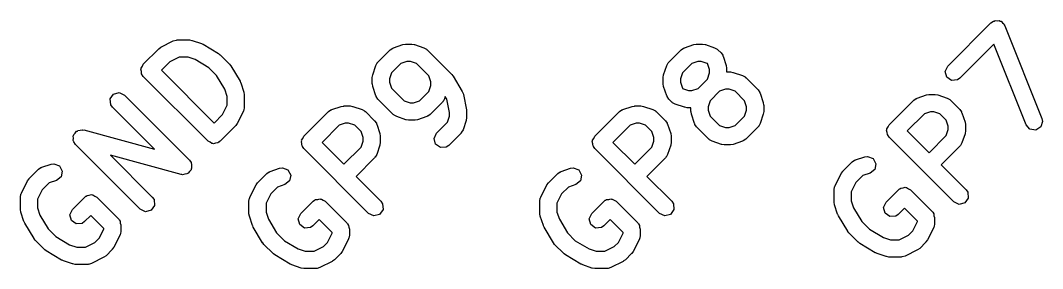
# Model space of a CAD drawing. Extents: x 1.56 to 6.71, y -4.88 to -0.81.
# Drawn here: x 3.7765 to 4.1279, y -2.4518 to -2.3667 of the extents above; entities that cross this region are included whole.
import ezdxf

# ---------------------------------------------------------------- set-up
doc = ezdxf.new("R2010")
doc.units = 0
doc.header["$MEASUREMENT"] = 0
doc.layers.add('BLACK', color=7, linetype='CONTINUOUS')

msp = doc.modelspace()

# ---------------------------------------------------------------- linework, layer by layer
at = {"layer": 'BLACK', "linetype": 'CONTINUOUS'}
for p, q in [((4.09528, -2.38236), (4.11013, -2.36751)), ((4.11013, -2.36751), (4.11097, -2.36692)), ((4.11097, -2.36692), (4.11131, -2.36689)), ((4.11131, -2.36689), (4.11161, -2.36671)), ((4.11161, -2.36671), (4.11229, -2.3668)), ((4.11229, -2.3668), (4.11298, -2.36674)), ((4.11298, -2.36674), (4.11326, -2.36694)), ((4.11326, -2.36694), (4.11361, -2.36699)), ((4.11361, -2.36699), (4.11407, -2.36751)), ((4.11407, -2.36751), (4.11463, -2.3679)), ((4.11463, -2.3679), (4.11472, -2.36824)), ((4.11472, -2.36824), (4.11496, -2.3685)), ((4.11496, -2.3685), (4.12768, -2.40032)), ((3.82481, -2.37584), (3.82905, -2.37372)), ((3.82905, -2.37372), (3.83003, -2.37342)), ((3.83003, -2.37342), (3.83021, -2.37346)), ((3.83021, -2.37346), (3.83037, -2.3734)), ((3.83037, -2.3734), (3.83461, -2.3734)), ((3.83461, -2.3734), (3.83548, -2.37356)), ((3.83548, -2.37356), (3.83555, -2.37356)), ((3.83555, -2.37356), (3.83873, -2.37462)), ((3.83873, -2.37462), (3.83918, -2.37486)), ((3.83918, -2.37486), (3.83931, -2.37488)), ((3.83931, -2.37488), (3.84462, -2.37807)), ((3.9048, -2.37604), (3.90798, -2.37497)), ((3.90798, -2.37497), (3.90885, -2.37485)), ((3.90885, -2.37485), (3.90891, -2.37482)), ((3.90891, -2.37482), (3.91103, -2.37482)), ((3.91103, -2.37482), (3.9119, -2.37498)), ((3.9119, -2.37498), (3.91197, -2.37497)), ((3.91197, -2.37497), (3.91515, -2.37604)), ((4.0048, -2.37604), (4.00798, -2.37497)), ((4.00798, -2.37497), (4.00885, -2.37485)), ((4.00885, -2.37485), (4.00891, -2.37482)), ((4.00891, -2.37482), (4.01103, -2.37482)), ((4.01103, -2.37482), (4.0119, -2.37498)), ((4.0119, -2.37498), (4.01197, -2.37497)), ((4.01197, -2.37497), (4.01515, -2.37604)), ((4.11114, -2.37485), (4.09946, -2.38653)), ((4.1222, -2.40251), (4.11114, -2.37485)), ((3.81874, -2.38169), (3.82404, -2.37639)), ((3.82404, -2.37639), (3.82476, -2.37588)), ((3.82476, -2.37588), (3.82481, -2.37584)), ((3.84462, -2.37807), (3.84506, -2.37845)), ((3.84506, -2.37845), (3.84519, -2.37851)), ((3.84519, -2.37851), (3.84837, -2.38169)), ((3.8994, -2.38099), (3.90364, -2.37675)), ((3.90364, -2.37675), (3.90448, -2.37616)), ((3.90448, -2.37616), (3.90466, -2.37615)), ((3.90466, -2.37615), (3.9048, -2.37604)), ((3.91515, -2.37604), (3.91605, -2.37652)), ((3.91605, -2.37652), (3.91614, -2.37667)), ((3.91614, -2.37667), (3.9163, -2.37675)), ((3.9163, -2.37675), (3.92479, -2.38523)), ((3.9994, -2.38099), (4.00364, -2.37675)), ((4.00364, -2.37675), (4.00448, -2.37616)), ((4.00448, -2.37616), (4.00466, -2.37615)), ((4.00466, -2.37615), (4.0048, -2.37604)), ((4.01515, -2.37604), (4.01605, -2.37652)), ((4.01605, -2.37652), (4.01614, -2.37667)), ((4.01614, -2.37667), (4.0163, -2.37675)), ((4.0163, -2.37675), (4.01736, -2.37781)), ((4.01736, -2.37781), (4.01795, -2.37865)), ((4.01795, -2.37865), (4.01797, -2.37883)), ((4.01797, -2.37883), (4.01808, -2.37896)), ((3.81842, -2.38239), (3.81874, -2.38169)), ((3.82788, -2.3809), (3.825, -2.38378)), ((3.83107, -2.37931), (3.82788, -2.3809)), ((3.83413, -2.37931), (3.83107, -2.37931)), ((3.83655, -2.38012), (3.83413, -2.37931)), ((3.84127, -2.38294), (3.83655, -2.38012)), ((3.84837, -2.38169), (3.84871, -2.38217)), ((3.84871, -2.38217), (3.84881, -2.38226)), ((3.84881, -2.38226), (3.85199, -2.38756)), ((3.89763, -2.38533), (3.89869, -2.38214)), ((3.89869, -2.38214), (3.89918, -2.38124)), ((3.89918, -2.38124), (3.89933, -2.38115)), ((3.89933, -2.38115), (3.8994, -2.38099)), ((3.90733, -2.38142), (3.90407, -2.38467)), ((3.90939, -2.38073), (3.90733, -2.38142)), ((3.91055, -2.38073), (3.90939, -2.38073)), ((3.91262, -2.38142), (3.91055, -2.38073)), ((3.91694, -2.38573), (3.91262, -2.38142)), ((3.99763, -2.38533), (3.99869, -2.38214)), ((3.99869, -2.38214), (3.99918, -2.38124)), ((3.99918, -2.38124), (3.99933, -2.38115)), ((3.99933, -2.38115), (3.9994, -2.38099)), ((4.00733, -2.38142), (4.00407, -2.38467)), ((4.00939, -2.38073), (4.00733, -2.38142)), ((4.01055, -2.38073), (4.00939, -2.38073)), ((4.01262, -2.38142), (4.01055, -2.38073)), ((4.0127, -2.38149), (4.01262, -2.38142)), ((4.01338, -2.38356), (4.0127, -2.38149)), ((4.01808, -2.37896), (4.01914, -2.38214)), ((4.01914, -2.38214), (4.01927, -2.38302)), ((3.81789, -2.38352), (3.818, -2.38328)), ((3.81808, -2.38426), (3.81789, -2.38352)), ((3.81798, -2.38302), (3.81842, -2.38239)), ((3.818, -2.38328), (3.81798, -2.38302)), ((3.81815, -2.38503), (3.81808, -2.38426)), ((3.81837, -2.38535), (3.81815, -2.38503)), ((3.81841, -2.38547), (3.81837, -2.38535)), ((3.81852, -2.38555), (3.81841, -2.38547)), ((3.81874, -2.38587), (3.81852, -2.38555)), ((3.84101, -2.40814), (3.81874, -2.38587)), ((3.825, -2.38378), (3.8431, -2.40188)), ((3.84393, -2.38561), (3.84127, -2.38294)), ((3.84676, -2.39032), (3.84393, -2.38561)), ((3.89748, -2.38626), (3.89763, -2.38539)), ((3.89763, -2.38539), (3.89763, -2.38533)), ((3.90407, -2.38467), (3.90338, -2.38674)), ((3.91763, -2.3878), (3.91694, -2.38573)), ((3.92479, -2.38523), (3.92513, -2.38572)), ((3.92513, -2.38572), (3.92523, -2.3858)), ((3.92523, -2.3858), (3.92841, -2.3911)), ((3.99748, -2.38626), (3.99763, -2.38539)), ((3.99763, -2.38539), (3.99763, -2.38533)), ((4.00407, -2.38467), (4.00338, -2.38674)), ((4.0127, -2.38679), (4.01338, -2.38472)), ((4.01338, -2.38472), (4.01338, -2.38356)), ((4.01927, -2.38302), (4.01929, -2.38308)), ((4.01929, -2.38308), (4.01929, -2.38437)), ((4.01929, -2.38437), (4.02058, -2.38437)), ((4.02058, -2.38437), (4.02145, -2.38452)), ((4.02145, -2.38452), (4.02151, -2.38452)), ((4.02151, -2.38452), (4.02469, -2.38558)), ((4.02469, -2.38558), (4.0256, -2.38607)), ((4.09443, -2.38419), (4.09528, -2.38236)), ((4.09495, -2.38614), (4.09443, -2.38419)), ((3.85199, -2.38756), (3.85218, -2.38804)), ((3.85218, -2.38804), (3.85226, -2.38815)), ((3.85226, -2.38815), (3.85332, -2.39133)), ((3.89748, -2.38838), (3.89748, -2.38626)), ((3.8975, -2.38844), (3.89748, -2.38838)), ((3.89763, -2.38932), (3.8975, -2.38844)), ((3.89869, -2.3925), (3.89763, -2.38932)), ((3.90338, -2.38674), (3.90338, -2.3879)), ((3.90338, -2.3879), (3.90407, -2.38997)), ((3.91694, -2.39103), (3.91763, -2.38896)), ((3.91763, -2.38896), (3.91763, -2.3878)), ((3.99748, -2.38838), (3.99748, -2.38626)), ((3.9975, -2.38844), (3.99748, -2.38838)), ((3.99763, -2.38932), (3.9975, -2.38844)), ((3.99869, -2.3925), (3.99763, -2.38932)), ((4.00338, -2.38674), (4.00338, -2.3879)), ((4.00338, -2.3879), (4.00407, -2.38997)), ((4.00944, -2.39004), (4.0127, -2.38679)), ((4.0256, -2.38607), (4.02569, -2.38622)), ((4.02569, -2.38622), (4.02585, -2.38629)), ((4.02585, -2.38629), (4.03009, -2.39054)), ((4.0966, -2.3873), (4.09495, -2.38614)), ((4.09862, -2.38712), (4.0966, -2.3873)), ((4.09946, -2.38653), (4.09862, -2.38712)), ((3.80737, -2.39362), (3.80853, -2.39197)), ((3.80853, -2.39197), (3.81048, -2.39144)), ((3.81048, -2.39144), (3.81231, -2.3923)), ((3.81231, -2.3923), (3.83458, -2.41457)), ((3.84757, -2.39274), (3.84676, -2.39032)), ((3.84757, -2.39581), (3.84757, -2.39274)), ((3.85332, -2.39133), (3.85345, -2.3922)), ((3.85345, -2.3922), (3.85347, -2.39226)), ((3.85347, -2.39226), (3.85347, -2.39651)), ((3.8988, -2.39263), (3.89869, -2.3925)), ((3.89881, -2.39281), (3.8988, -2.39263)), ((3.8994, -2.39365), (3.89881, -2.39281)), ((3.90407, -2.38997), (3.90839, -2.39428)), ((3.91368, -2.39428), (3.91694, -2.39103)), ((3.92256, -2.39283), (3.92232, -2.39356)), ((3.92309, -2.3937), (3.92256, -2.39283)), ((3.92841, -2.3911), (3.92877, -2.39203)), ((3.92877, -2.39203), (3.92878, -2.39204)), ((3.92878, -2.39204), (3.92984, -2.39735)), ((3.9988, -2.39263), (3.99869, -2.3925)), ((3.99881, -2.39281), (3.9988, -2.39263)), ((3.9994, -2.39365), (3.99881, -2.39281)), ((4.00407, -2.38997), (4.00414, -2.39004)), ((4.00414, -2.39004), (4.00621, -2.39073)), ((4.00621, -2.39073), (4.00737, -2.39073)), ((4.00737, -2.39073), (4.00944, -2.39004)), ((4.01687, -2.39096), (4.01361, -2.39422)), ((4.01894, -2.39027), (4.01687, -2.39096)), ((4.0201, -2.39027), (4.01894, -2.39027)), ((4.02217, -2.39096), (4.0201, -2.39027)), ((4.02542, -2.39422), (4.02217, -2.39096)), ((4.03009, -2.39054), (4.03068, -2.39138)), ((4.03068, -2.39138), (4.03069, -2.39155)), ((4.03069, -2.39155), (4.0308, -2.39169)), ((4.0308, -2.39169), (4.03186, -2.39487)), ((4.08477, -2.39331), (4.08795, -2.39225)), ((4.08795, -2.39225), (4.08882, -2.39212)), ((4.08882, -2.39212), (4.08888, -2.3921)), ((4.08888, -2.3921), (4.091, -2.3921)), ((4.091, -2.3921), (4.09187, -2.39225)), ((4.09187, -2.39225), (4.09194, -2.39225)), ((4.09194, -2.39225), (4.09512, -2.39331)), ((3.80755, -2.39563), (3.80737, -2.39362)), ((3.80813, -2.39647), (3.80755, -2.39563)), ((3.84597, -2.399), (3.84757, -2.39581)), ((3.88359, -2.39725), (3.88677, -2.39619)), ((3.88677, -2.39619), (3.88764, -2.39606)), ((3.88764, -2.39606), (3.8877, -2.39603)), ((3.8877, -2.39603), (3.88982, -2.39603)), ((3.88982, -2.39603), (3.89069, -2.39619)), ((3.89069, -2.39619), (3.89076, -2.39619)), ((3.89076, -2.39619), (3.89394, -2.39725)), ((3.9047, -2.39895), (3.8994, -2.39365)), ((3.90839, -2.39428), (3.91045, -2.39497)), ((3.91045, -2.39497), (3.91162, -2.39497)), ((3.91162, -2.39497), (3.91368, -2.39428)), ((3.92161, -2.39471), (3.91736, -2.39895)), ((3.92168, -2.39455), (3.92161, -2.39471)), ((3.92183, -2.39446), (3.92168, -2.39455)), ((3.92232, -2.39356), (3.92183, -2.39446)), ((3.92399, -2.39822), (3.92309, -2.3937)), ((3.98359, -2.39725), (3.98677, -2.39619)), ((3.98677, -2.39619), (3.98764, -2.39606)), ((3.98764, -2.39606), (3.9877, -2.39603)), ((3.9877, -2.39603), (3.98982, -2.39603)), ((3.98982, -2.39603), (3.99069, -2.39619)), ((3.99069, -2.39619), (3.99076, -2.39619)), ((3.99076, -2.39619), (3.99394, -2.39725)), ((4.00046, -2.39471), (3.9994, -2.39365)), ((4.00062, -2.39479), (4.00046, -2.39471)), ((4.00071, -2.39494), (4.00062, -2.39479)), ((4.00162, -2.39542), (4.00071, -2.39494)), ((4.0048, -2.39649), (4.00162, -2.39542)), ((4.01361, -2.39422), (4.01293, -2.39628)), ((4.01293, -2.39628), (4.01293, -2.39745)), ((4.02611, -2.39628), (4.02542, -2.39422)), ((4.02611, -2.39745), (4.02611, -2.39628)), ((4.03186, -2.39487), (4.03199, -2.39574)), ((4.03199, -2.39574), (4.03202, -2.39581)), ((4.03202, -2.39581), (4.03202, -2.39793)), ((4.07513, -2.40251), (4.08361, -2.39402)), ((4.08361, -2.39402), (4.08445, -2.39343)), ((4.08445, -2.39343), (4.08463, -2.39342)), ((4.08463, -2.39342), (4.08477, -2.39331)), ((4.09512, -2.39331), (4.09602, -2.3938)), ((4.09602, -2.3938), (4.09611, -2.39395)), ((4.09611, -2.39395), (4.09627, -2.39402)), ((4.09627, -2.39402), (4.09946, -2.3972)), ((3.82254, -2.41088), (3.80813, -2.39647)), ((3.8431, -2.40188), (3.84597, -2.399)), ((3.85316, -2.39783), (3.85104, -2.40207)), ((3.85318, -2.39765), (3.85316, -2.39783)), ((3.8533, -2.39752), (3.85318, -2.39765)), ((3.85347, -2.39651), (3.8533, -2.39752)), ((3.87395, -2.40644), (3.88243, -2.39796)), ((3.88243, -2.39796), (3.88327, -2.39737)), ((3.88327, -2.39737), (3.88345, -2.39736)), ((3.88345, -2.39736), (3.88359, -2.39725)), ((3.89394, -2.39725), (3.89484, -2.39773)), ((3.89484, -2.39773), (3.89493, -2.39788)), ((3.89493, -2.39788), (3.89509, -2.39796)), ((3.89509, -2.39796), (3.89827, -2.40114)), ((3.90486, -2.39903), (3.9047, -2.39895)), ((3.90496, -2.39918), (3.90486, -2.39903)), ((3.90586, -2.39967), (3.90496, -2.39918)), ((3.90904, -2.40073), (3.90586, -2.39967)), ((3.91621, -2.39967), (3.91303, -2.40073)), ((3.91635, -2.39956), (3.91621, -2.39967)), ((3.91652, -2.39954), (3.91635, -2.39956)), ((3.91736, -2.39895), (3.91652, -2.39954)), ((3.9233, -2.40163), (3.92399, -2.39957)), ((3.92399, -2.39957), (3.92399, -2.39822)), ((3.92984, -2.39735), (3.92985, -2.3978)), ((3.92985, -2.3978), (3.92989, -2.39793)), ((3.92989, -2.39793), (3.92989, -2.40005)), ((3.97395, -2.40644), (3.98243, -2.39796)), ((3.98243, -2.39796), (3.98327, -2.39737)), ((3.98327, -2.39737), (3.98345, -2.39736)), ((3.98345, -2.39736), (3.98359, -2.39725)), ((3.99394, -2.39725), (3.99484, -2.39773)), ((3.99484, -2.39773), (3.99493, -2.39788)), ((3.99493, -2.39788), (3.99509, -2.39796)), ((3.99509, -2.39796), (3.99827, -2.40114)), ((4.00486, -2.39648), (4.0048, -2.39649)), ((4.00573, -2.39664), (4.00486, -2.39648)), ((4.00702, -2.39664), (4.00573, -2.39664)), ((4.00702, -2.39793), (4.00702, -2.39664)), ((4.00704, -2.39799), (4.00702, -2.39793)), ((4.00717, -2.39886), (4.00704, -2.39799)), ((4.00823, -2.40204), (4.00717, -2.39886)), ((4.01293, -2.39745), (4.01361, -2.39951)), ((4.01361, -2.39951), (4.01687, -2.40277)), ((4.02217, -2.40277), (4.02542, -2.39951)), ((4.02542, -2.39951), (4.02611, -2.39745)), ((4.03186, -2.39886), (4.0308, -2.40204)), ((4.03202, -2.39793), (4.03186, -2.3988)), ((4.03186, -2.3988), (4.03186, -2.39886)), ((4.0873, -2.39869), (4.08139, -2.40459)), ((4.08936, -2.398), (4.0873, -2.39869)), ((4.09053, -2.398), (4.08936, -2.398)), ((4.09259, -2.39869), (4.09053, -2.398)), ((4.09479, -2.40089), (4.09259, -2.39869)), ((4.09946, -2.3972), (4.10004, -2.39804)), ((4.10004, -2.39804), (4.10006, -2.39822)), ((4.10006, -2.39822), (4.10017, -2.39836)), ((4.10017, -2.39836), (4.10123, -2.40154)), ((3.85049, -2.40284), (3.84519, -2.40814)), ((3.85052, -2.40278), (3.85049, -2.40284)), ((3.85104, -2.40207), (3.85052, -2.40278)), ((3.88612, -2.40263), (3.88021, -2.40853)), ((3.88818, -2.40194), (3.88612, -2.40263)), ((3.88934, -2.40194), (3.88818, -2.40194)), ((3.89141, -2.40263), (3.88934, -2.40194)), ((3.89361, -2.40482), (3.89141, -2.40263)), ((3.89827, -2.40114), (3.89886, -2.40198)), ((3.89886, -2.40198), (3.89888, -2.40216)), ((3.89888, -2.40216), (3.89899, -2.4023)), ((3.89899, -2.4023), (3.90005, -2.40548)), ((3.9091, -2.40073), (3.90904, -2.40073)), ((3.90997, -2.40088), (3.9091, -2.40073)), ((3.91209, -2.40088), (3.90997, -2.40088)), ((3.91215, -2.40086), (3.91209, -2.40088)), ((3.91303, -2.40073), (3.91215, -2.40086)), ((3.91955, -2.40538), (3.9233, -2.40163)), ((3.92974, -2.40098), (3.92868, -2.40416)), ((3.92989, -2.40005), (3.92974, -2.40092)), ((3.92974, -2.40092), (3.92974, -2.40098)), ((3.98612, -2.40263), (3.98021, -2.40853)), ((3.98818, -2.40194), (3.98612, -2.40263)), ((3.98934, -2.40194), (3.98818, -2.40194)), ((3.99141, -2.40263), (3.98934, -2.40194)), ((3.99361, -2.40482), (3.99141, -2.40263)), ((3.99827, -2.40114), (3.99886, -2.40198)), ((3.99886, -2.40198), (3.99888, -2.40216)), ((3.99888, -2.40216), (3.99899, -2.4023)), ((3.99899, -2.4023), (4.00005, -2.40548)), ((4.00834, -2.40218), (4.00823, -2.40204)), ((4.00836, -2.40236), (4.00834, -2.40218)), ((4.00895, -2.4032), (4.00836, -2.40236)), ((4.01319, -2.40744), (4.00895, -2.4032)), ((4.01687, -2.40277), (4.01894, -2.40346)), ((4.0201, -2.40346), (4.02217, -2.40277)), ((4.03009, -2.4032), (4.02585, -2.40744)), ((4.03016, -2.40304), (4.03009, -2.4032)), ((4.03032, -2.40294), (4.03016, -2.40304)), ((4.0308, -2.40204), (4.03032, -2.40294)), ((4.07437, -2.40383), (4.07481, -2.4032)), ((4.07481, -2.4032), (4.07513, -2.40251)), ((4.09548, -2.40295), (4.09479, -2.40089)), ((4.09548, -2.40412), (4.09548, -2.40295)), ((4.10123, -2.40154), (4.10136, -2.40241)), ((4.10136, -2.40241), (4.10138, -2.40247)), ((4.10138, -2.40247), (4.10138, -2.40459)), ((4.12355, -2.40402), (4.1222, -2.40251)), ((4.12726, -2.40324), (4.12555, -2.4043)), ((4.12789, -2.40132), (4.12726, -2.40324)), ((4.12768, -2.40032), (4.12789, -2.40132)), ((3.79464, -2.40635), (3.7948, -2.40612)), ((3.79471, -2.40711), (3.79464, -2.40635)), ((3.7948, -2.40612), (3.79482, -2.40585)), ((3.79482, -2.40585), (3.79537, -2.40532)), ((3.79537, -2.40532), (3.7958, -2.40469)), ((3.7958, -2.40469), (3.79607, -2.40462)), ((3.79607, -2.40462), (3.79626, -2.40443)), ((3.79626, -2.40443), (3.79702, -2.40437)), ((3.79702, -2.40437), (3.79775, -2.40417)), ((3.79775, -2.40417), (3.798, -2.40429)), ((3.798, -2.40429), (3.79827, -2.40426)), ((3.79827, -2.40426), (3.82254, -2.41088)), ((3.87362, -2.40714), (3.87395, -2.40644)), ((3.89429, -2.40689), (3.89361, -2.40482)), ((3.89429, -2.40805), (3.89429, -2.40689)), ((3.90005, -2.40548), (3.90018, -2.40635)), ((3.90018, -2.40635), (3.9002, -2.40641)), ((3.9002, -2.40641), (3.9002, -2.40853)), ((3.9187, -2.40721), (3.91955, -2.40538)), ((3.92797, -2.40532), (3.92373, -2.40956)), ((3.92804, -2.40516), (3.92797, -2.40532)), ((3.92819, -2.40506), (3.92804, -2.40516)), ((3.92868, -2.40416), (3.92819, -2.40506)), ((3.97362, -2.40714), (3.97395, -2.40644)), ((3.99429, -2.40689), (3.99361, -2.40482)), ((3.99429, -2.40805), (3.99429, -2.40689)), ((4.00005, -2.40548), (4.00018, -2.40635)), ((4.00018, -2.40635), (4.0002, -2.40641)), ((4.0002, -2.40641), (4.0002, -2.40853)), ((4.01894, -2.40346), (4.0201, -2.40346)), ((4.07428, -2.40434), (4.07439, -2.4041)), ((4.07447, -2.40508), (4.07428, -2.40434)), ((4.07439, -2.4041), (4.07437, -2.40383)), ((4.07454, -2.40584), (4.07447, -2.40508)), ((4.07476, -2.40616), (4.07454, -2.40584)), ((4.0748, -2.40629), (4.07476, -2.40616)), ((4.07491, -2.40636), (4.0748, -2.40629)), ((4.07513, -2.40668), (4.07491, -2.40636)), ((4.0974, -2.42895), (4.07513, -2.40668)), ((4.08139, -2.40459), (4.08888, -2.41208)), ((4.08888, -2.41208), (4.09479, -2.40618)), ((4.09479, -2.40618), (4.09548, -2.40412)), ((4.10123, -2.40553), (4.10017, -2.40871)), ((4.10138, -2.40459), (4.10123, -2.40546)), ((4.10123, -2.40546), (4.10123, -2.40553)), ((4.12555, -2.4043), (4.12355, -2.40402)), ((3.79464, -2.40786), (3.79471, -2.40711)), ((3.7948, -2.40809), (3.79464, -2.40786)), ((3.79482, -2.40836), (3.7948, -2.40809)), ((3.79541, -2.4092), (3.79482, -2.40836)), ((3.81768, -2.43147), (3.79541, -2.4092)), ((3.84171, -2.40846), (3.84101, -2.40814)), ((3.84233, -2.4089), (3.84171, -2.40846)), ((3.8426, -2.40888), (3.84233, -2.4089)), ((3.84284, -2.40899), (3.8426, -2.40888)), ((3.84358, -2.40879), (3.84284, -2.40899)), ((3.84435, -2.40873), (3.84358, -2.40879)), ((3.84467, -2.4085), (3.84435, -2.40873)), ((3.84479, -2.40847), (3.84467, -2.4085)), ((3.84487, -2.40836), (3.84479, -2.40847)), ((3.84519, -2.40814), (3.84487, -2.40836)), ((3.87309, -2.40827), (3.87321, -2.40803)), ((3.87329, -2.40902), (3.87309, -2.40827)), ((3.87318, -2.40777), (3.87362, -2.40714)), ((3.87321, -2.40803), (3.87318, -2.40777)), ((3.87336, -2.40978), (3.87329, -2.40902)), ((3.87358, -2.4101), (3.87336, -2.40978)), ((3.87362, -2.41023), (3.87358, -2.4101)), ((3.87373, -2.4103), (3.87362, -2.41023)), ((3.87395, -2.41062), (3.87373, -2.4103)), ((3.88021, -2.40853), (3.8877, -2.41602)), ((3.8877, -2.41602), (3.89361, -2.41012)), ((3.89361, -2.41012), (3.89429, -2.40805)), ((3.90005, -2.40947), (3.89899, -2.41265)), ((3.9002, -2.40853), (3.90005, -2.4094)), ((3.90005, -2.4094), (3.90005, -2.40947)), ((3.91922, -2.40916), (3.9187, -2.40721)), ((3.92087, -2.41032), (3.91922, -2.40916)), ((3.92289, -2.41015), (3.92087, -2.41032)), ((3.92373, -2.40956), (3.92289, -2.41015)), ((3.97309, -2.40827), (3.97321, -2.40803)), ((3.97329, -2.40902), (3.97309, -2.40827)), ((3.97318, -2.40777), (3.97362, -2.40714)), ((3.97321, -2.40803), (3.97318, -2.40777)), ((3.97336, -2.40978), (3.97329, -2.40902)), ((3.97358, -2.4101), (3.97336, -2.40978)), ((3.97362, -2.41023), (3.97358, -2.4101)), ((3.97373, -2.4103), (3.97362, -2.41023)), ((3.97395, -2.41062), (3.97373, -2.4103)), ((3.98021, -2.40853), (3.9877, -2.41602)), ((3.9877, -2.41602), (3.99361, -2.41012)), ((3.99361, -2.41012), (3.99429, -2.40805)), ((4.00005, -2.40947), (3.99899, -2.41265)), ((4.0002, -2.40853), (4.00005, -2.4094)), ((4.00005, -2.4094), (4.00005, -2.40947)), ((4.01335, -2.40751), (4.01319, -2.40744)), ((4.01344, -2.40766), (4.01335, -2.40751)), ((4.01434, -2.40815), (4.01344, -2.40766)), ((4.01752, -2.40921), (4.01434, -2.40815)), ((4.01759, -2.40921), (4.01752, -2.40921)), ((4.01846, -2.40936), (4.01759, -2.40921)), ((4.02058, -2.40936), (4.01846, -2.40936)), ((4.02064, -2.40934), (4.02058, -2.40936)), ((4.02151, -2.40921), (4.02064, -2.40934)), ((4.02469, -2.40815), (4.02151, -2.40921)), ((4.02483, -2.40804), (4.02469, -2.40815)), ((4.02501, -2.40803), (4.02483, -2.40804)), ((4.02585, -2.40744), (4.02501, -2.40803)), ((4.09946, -2.40986), (4.09306, -2.41626)), ((4.09953, -2.4097), (4.09946, -2.40986)), ((4.09968, -2.40961), (4.09953, -2.4097)), ((4.10017, -2.40871), (4.09968, -2.40961)), ((3.83172, -2.41951), (3.80745, -2.41289)), ((3.80745, -2.41289), (3.82185, -2.42729)), ((3.89622, -2.43289), (3.87395, -2.41062)), ((3.89827, -2.4138), (3.89188, -2.4202)), ((3.89835, -2.41364), (3.89827, -2.4138)), ((3.8985, -2.41355), (3.89835, -2.41364)), ((3.89899, -2.41265), (3.8985, -2.41355)), ((3.99622, -2.43289), (3.97395, -2.41062)), ((3.99827, -2.4138), (3.99188, -2.4202)), ((3.99835, -2.41364), (3.99827, -2.4138)), ((3.9985, -2.41355), (3.99835, -2.41364)), ((3.99899, -2.41265), (3.9985, -2.41355)), ((4.06356, -2.41452), (4.06674, -2.41346)), ((4.06674, -2.41346), (4.06775, -2.41331)), ((4.06775, -2.41331), (4.06963, -2.41405)), ((3.78268, -2.41775), (3.78352, -2.41716)), ((3.78352, -2.41716), (3.7837, -2.41715)), ((3.7837, -2.41715), (3.78384, -2.41704)), ((3.78384, -2.41704), (3.78702, -2.41598)), ((3.78702, -2.41598), (3.78803, -2.41583)), ((3.78803, -2.41583), (3.78991, -2.41657)), ((3.78991, -2.41657), (3.79087, -2.41834)), ((3.83458, -2.41457), (3.83517, -2.41541)), ((3.83517, -2.41541), (3.83519, -2.41568)), ((3.83519, -2.41568), (3.83535, -2.4159)), ((3.83535, -2.41742), (3.83519, -2.41764)), ((3.83535, -2.4159), (3.83528, -2.41666)), ((3.83528, -2.41666), (3.83535, -2.41742)), ((3.86238, -2.41846), (3.86556, -2.4174)), ((3.86556, -2.4174), (3.86657, -2.41725)), ((3.86657, -2.41725), (3.86845, -2.41799)), ((3.96238, -2.41846), (3.96556, -2.4174)), ((3.96556, -2.4174), (3.96657, -2.41725)), ((3.96657, -2.41725), (3.96845, -2.41799)), ((4.05922, -2.41841), (4.0624, -2.41523)), ((4.0624, -2.41523), (4.06324, -2.41464)), ((4.06324, -2.41464), (4.06342, -2.41463)), ((4.06342, -2.41463), (4.06356, -2.41452)), ((4.06963, -2.41405), (4.07059, -2.41583)), ((4.07059, -2.41583), (4.07019, -2.41781)), ((4.09306, -2.41626), (4.10158, -2.42478)), ((3.77895, -2.4217), (3.77947, -2.42099)), ((3.77947, -2.42099), (3.7795, -2.42093)), ((3.7795, -2.42093), (3.78268, -2.41775)), ((3.79047, -2.42032), (3.78888, -2.42158)), ((3.79087, -2.41834), (3.79047, -2.42032)), ((3.83199, -2.41948), (3.83172, -2.41951)), ((3.83224, -2.4196), (3.83199, -2.41948)), ((3.83297, -2.4194), (3.83224, -2.4196)), ((3.83373, -2.41934), (3.83297, -2.4194)), ((3.83392, -2.41915), (3.83373, -2.41934)), ((3.83419, -2.41908), (3.83392, -2.41915)), ((3.83462, -2.41845), (3.83419, -2.41908)), ((3.83516, -2.41792), (3.83462, -2.41845)), ((3.83519, -2.41764), (3.83516, -2.41792)), ((3.85804, -2.42235), (3.86122, -2.41917)), ((3.86122, -2.41917), (3.86206, -2.41858)), ((3.86206, -2.41858), (3.86224, -2.41857)), ((3.86224, -2.41857), (3.86238, -2.41846)), ((3.86845, -2.41799), (3.86941, -2.41976)), ((3.86941, -2.41976), (3.86901, -2.42174)), ((3.89188, -2.4202), (3.9004, -2.42871)), ((3.95804, -2.42235), (3.96122, -2.41917)), ((3.96122, -2.41917), (3.96206, -2.41858)), ((3.96206, -2.41858), (3.96224, -2.41857)), ((3.96224, -2.41857), (3.96238, -2.41846)), ((3.96845, -2.41799), (3.96941, -2.41976)), ((3.96941, -2.41976), (3.96901, -2.42174)), ((3.99188, -2.4202), (4.0004, -2.42871)), ((4.05655, -2.42342), (4.05867, -2.41918)), ((4.05867, -2.41918), (4.05919, -2.41847)), ((4.05919, -2.41847), (4.05922, -2.41841)), ((4.06609, -2.4199), (4.06374, -2.42225)), ((4.06861, -2.41906), (4.06609, -2.4199)), ((4.07019, -2.41781), (4.06861, -2.41906)), ((3.77683, -2.42594), (3.77895, -2.4217)), ((3.78636, -2.42242), (3.78401, -2.42477)), ((3.78888, -2.42158), (3.78636, -2.42242)), ((3.85537, -2.42736), (3.85749, -2.42312)), ((3.85749, -2.42312), (3.85801, -2.42241)), ((3.85801, -2.42241), (3.85804, -2.42235)), ((3.86491, -2.42384), (3.86256, -2.42619)), ((3.86743, -2.423), (3.86491, -2.42384)), ((3.86901, -2.42174), (3.86743, -2.423)), ((3.95537, -2.42736), (3.95749, -2.42312)), ((3.95749, -2.42312), (3.95801, -2.42241)), ((3.95801, -2.42241), (3.95804, -2.42235)), ((3.96491, -2.42384), (3.96256, -2.42619)), ((3.96743, -2.423), (3.96491, -2.42384)), ((3.96901, -2.42174), (3.96743, -2.423)), ((4.05624, -2.42474), (4.05641, -2.42373)), ((4.05641, -2.42373), (4.05653, -2.4236)), ((4.05653, -2.4236), (4.05655, -2.42342)), ((4.06374, -2.42225), (4.06214, -2.42544)), ((4.07863, -2.42455), (4.07871, -2.42445)), ((4.07871, -2.42445), (4.07883, -2.42441)), ((4.07883, -2.42441), (4.07915, -2.42419)), ((4.07915, -2.42419), (4.07992, -2.42412)), ((4.07992, -2.42412), (4.08066, -2.42392)), ((4.08066, -2.42392), (4.0809, -2.42404)), ((4.0809, -2.42404), (4.08116, -2.42401)), ((4.08116, -2.42401), (4.08179, -2.42445)), ((4.08179, -2.42445), (4.08249, -2.42478)), ((3.77651, -2.42726), (3.77669, -2.42625)), ((3.77651, -2.4315), (3.77651, -2.42726)), ((3.77669, -2.42625), (3.77681, -2.42612)), ((3.77681, -2.42612), (3.77683, -2.42594)), ((3.78401, -2.42477), (3.78242, -2.42796)), ((3.78242, -2.42796), (3.78242, -2.43102)), ((3.79435, -2.43154), (3.79859, -2.42729)), ((3.79859, -2.42729), (3.79891, -2.42707)), ((3.79891, -2.42707), (3.79898, -2.42696)), ((3.79898, -2.42696), (3.79911, -2.42693)), ((3.79911, -2.42693), (3.79943, -2.42671)), ((3.79943, -2.42671), (3.80019, -2.42664)), ((3.80019, -2.42664), (3.80093, -2.42644)), ((3.80093, -2.42644), (3.80118, -2.42655)), ((3.80118, -2.42655), (3.80144, -2.42653)), ((3.80144, -2.42653), (3.80207, -2.42697)), ((3.80207, -2.42697), (3.80277, -2.42729)), ((3.80277, -2.42729), (3.81019, -2.43472)), ((3.82185, -2.42729), (3.82244, -2.42813)), ((3.85505, -2.42868), (3.85523, -2.42767)), ((3.85523, -2.42767), (3.85535, -2.42754)), ((3.85535, -2.42754), (3.85537, -2.42736)), ((3.86256, -2.42619), (3.86096, -2.42938)), ((3.87873, -2.42806), (3.87948, -2.42786)), ((3.87948, -2.42786), (3.87972, -2.42797)), ((3.87972, -2.42797), (3.87998, -2.42795)), ((3.87998, -2.42795), (3.88061, -2.42839)), ((3.95505, -2.42868), (3.95523, -2.42767)), ((3.95523, -2.42767), (3.95535, -2.42754)), ((3.95535, -2.42754), (3.95537, -2.42736)), ((3.96256, -2.42619), (3.96096, -2.42938)), ((3.97873, -2.42806), (3.97948, -2.42786)), ((3.97948, -2.42786), (3.97972, -2.42797)), ((3.97972, -2.42797), (3.97998, -2.42795)), ((3.97998, -2.42795), (3.98061, -2.42839)), ((4.05624, -2.42899), (4.05624, -2.42474)), ((4.06214, -2.42544), (4.06214, -2.42851)), ((4.07407, -2.42902), (4.07831, -2.42478)), ((4.07831, -2.42478), (4.07863, -2.42455)), ((4.08249, -2.42478), (4.08991, -2.4322)), ((4.10234, -2.42763), (4.10118, -2.42928)), ((4.10158, -2.42478), (4.10216, -2.42562)), ((4.10216, -2.42562), (4.10234, -2.42763)), ((3.77654, -2.43156), (3.77651, -2.4315)), ((3.78242, -2.43102), (3.78323, -2.43344)), ((3.79349, -2.43337), (3.79435, -2.43154)), ((3.81951, -2.43232), (3.81768, -2.43147)), ((3.82262, -2.43015), (3.82146, -2.4318)), ((3.82244, -2.42813), (3.82262, -2.43015)), ((3.85505, -2.43292), (3.85505, -2.42868)), ((3.86096, -2.42938), (3.86096, -2.43244)), ((3.87289, -2.43296), (3.87713, -2.42871)), ((3.87713, -2.42871), (3.87745, -2.42849)), ((3.87745, -2.42849), (3.87752, -2.42838)), ((3.87752, -2.42838), (3.87765, -2.42835)), ((3.87765, -2.42835), (3.87797, -2.42813)), ((3.87797, -2.42813), (3.87873, -2.42806)), ((3.88061, -2.42839), (3.88131, -2.42871)), ((3.88131, -2.42871), (3.88873, -2.43614)), ((3.9004, -2.42871), (3.90098, -2.42955)), ((3.90098, -2.42955), (3.90116, -2.43157)), ((3.95505, -2.43292), (3.95505, -2.42868)), ((3.96096, -2.42938), (3.96096, -2.43244)), ((3.97289, -2.43296), (3.97713, -2.42871)), ((3.97713, -2.42871), (3.97745, -2.42849)), ((3.97745, -2.42849), (3.97752, -2.42838)), ((3.97752, -2.42838), (3.97765, -2.42835)), ((3.97765, -2.42835), (3.97797, -2.42813)), ((3.97797, -2.42813), (3.97873, -2.42806)), ((3.98061, -2.42839), (3.98131, -2.42871)), ((3.98131, -2.42871), (3.98873, -2.43614)), ((4.0004, -2.42871), (4.00098, -2.42955)), ((4.00098, -2.42955), (4.00116, -2.43157)), ((4.05626, -2.42905), (4.05624, -2.42899)), ((4.05639, -2.42992), (4.05626, -2.42905)), ((4.05745, -2.4331), (4.05639, -2.42992)), ((4.06214, -2.42851), (4.06295, -2.43093)), ((4.06295, -2.43093), (4.06578, -2.43564)), ((4.07322, -2.43085), (4.07407, -2.42902)), ((4.07374, -2.4328), (4.07322, -2.43085)), ((4.0804, -2.43104), (4.07824, -2.4332)), ((4.08487, -2.43551), (4.0804, -2.43104)), ((4.09923, -2.42981), (4.0974, -2.42895)), ((4.10118, -2.42928), (4.09923, -2.42981)), ((3.77667, -2.43244), (3.77654, -2.43156)), ((3.77773, -2.43562), (3.77667, -2.43244)), ((3.78323, -2.43344), (3.78605, -2.43816)), ((3.79402, -2.43532), (3.79349, -2.43337)), ((3.80068, -2.43356), (3.79852, -2.43571)), ((3.80515, -2.43803), (3.80068, -2.43356)), ((3.81019, -2.43472), (3.81029, -2.43487)), ((3.81029, -2.43487), (3.81036, -2.43491)), ((3.81036, -2.43491), (3.81041, -2.43503)), ((3.81041, -2.43503), (3.81078, -2.43556)), ((3.82146, -2.4318), (3.81951, -2.43232)), ((3.85508, -2.43298), (3.85505, -2.43292)), ((3.85521, -2.43386), (3.85508, -2.43298)), ((3.85627, -2.43704), (3.85521, -2.43386)), ((3.86096, -2.43244), (3.86177, -2.43486)), ((3.86177, -2.43486), (3.86459, -2.43958)), ((3.87203, -2.43479), (3.87289, -2.43296)), ((3.87256, -2.43674), (3.87203, -2.43479)), ((3.87922, -2.43498), (3.87706, -2.43713)), ((3.88369, -2.43945), (3.87922, -2.43498)), ((3.89805, -2.43374), (3.89622, -2.43289)), ((3.9, -2.43322), (3.89805, -2.43374)), ((3.90116, -2.43157), (3.9, -2.43322)), ((3.95508, -2.43298), (3.95505, -2.43292)), ((3.95521, -2.43386), (3.95508, -2.43298)), ((3.95627, -2.43704), (3.95521, -2.43386)), ((3.96096, -2.43244), (3.96177, -2.43486)), ((3.96177, -2.43486), (3.96459, -2.43958)), ((3.97203, -2.43479), (3.97289, -2.43296)), ((3.97256, -2.43674), (3.97203, -2.43479)), ((3.97922, -2.43498), (3.97706, -2.43713)), ((3.98369, -2.43945), (3.97922, -2.43498)), ((3.99805, -2.43374), (3.99622, -2.43289)), ((4, -2.43322), (3.99805, -2.43374)), ((4.00116, -2.43157), (4, -2.43322)), ((4.05753, -2.43321), (4.05745, -2.4331)), ((4.05772, -2.43369), (4.05753, -2.43321)), ((4.0609, -2.43899), (4.05772, -2.43369)), ((4.07539, -2.43396), (4.07374, -2.4328)), ((4.0774, -2.43378), (4.07539, -2.43396)), ((4.07824, -2.4332), (4.0774, -2.43378)), ((4.08991, -2.4322), (4.09002, -2.43235)), ((4.09002, -2.43235), (4.09008, -2.43239)), ((4.09008, -2.43239), (4.09013, -2.43251)), ((4.09013, -2.43251), (4.0905, -2.43304)), ((4.0905, -2.43304), (4.09056, -2.43368)), ((4.09056, -2.43368), (4.09078, -2.43429)), ((4.09078, -2.43429), (4.09078, -2.43641)), ((3.77781, -2.43573), (3.77773, -2.43562)), ((3.778, -2.4362), (3.77781, -2.43573)), ((3.78118, -2.44151), (3.778, -2.4362)), ((3.78605, -2.43816), (3.78872, -2.44082)), ((3.79567, -2.43648), (3.79402, -2.43532)), ((3.79768, -2.4363), (3.79567, -2.43648)), ((3.79852, -2.43571), (3.79768, -2.4363)), ((3.80355, -2.44142), (3.80515, -2.43823)), ((3.80515, -2.43823), (3.80515, -2.43803)), ((3.81078, -2.43556), (3.81083, -2.4362)), ((3.81083, -2.4362), (3.81105, -2.43681)), ((3.81105, -2.43681), (3.81105, -2.43893)), ((3.85635, -2.43715), (3.85627, -2.43704)), ((3.85654, -2.43762), (3.85635, -2.43715)), ((3.85972, -2.44293), (3.85654, -2.43762)), ((3.87421, -2.4379), (3.87256, -2.43674)), ((3.87622, -2.43772), (3.87421, -2.4379)), ((3.87706, -2.43713), (3.87622, -2.43772)), ((3.88873, -2.43614), (3.88883, -2.43629)), ((3.88883, -2.43629), (3.8889, -2.43633)), ((3.8889, -2.43633), (3.88895, -2.43645)), ((3.88895, -2.43645), (3.88932, -2.43698)), ((3.88932, -2.43698), (3.88937, -2.43762)), ((3.88937, -2.43762), (3.88959, -2.43823)), ((3.88959, -2.43823), (3.88959, -2.44035)), ((3.95635, -2.43715), (3.95627, -2.43704)), ((3.95654, -2.43762), (3.95635, -2.43715)), ((3.95972, -2.44293), (3.95654, -2.43762)), ((3.97421, -2.4379), (3.97256, -2.43674)), ((3.97622, -2.43772), (3.97421, -2.4379)), ((3.97706, -2.43713), (3.97622, -2.43772)), ((3.98873, -2.43614), (3.98883, -2.43629)), ((3.98883, -2.43629), (3.9889, -2.43633)), ((3.9889, -2.43633), (3.98895, -2.43645)), ((3.98895, -2.43645), (3.98932, -2.43698)), ((3.98932, -2.43698), (3.98937, -2.43762)), ((3.98937, -2.43762), (3.98959, -2.43823)), ((3.98959, -2.43823), (3.98959, -2.44035)), ((4.06578, -2.43564), (4.06844, -2.43831)), ((4.06844, -2.43831), (4.07316, -2.44114)), ((4.08327, -2.4389), (4.08487, -2.43571)), ((4.08487, -2.43571), (4.08487, -2.43551)), ((4.09046, -2.43773), (4.08834, -2.44197)), ((4.09048, -2.43756), (4.09046, -2.43773)), ((4.0906, -2.43742), (4.09048, -2.43756)), ((4.09078, -2.43641), (4.0906, -2.43742)), ((3.78128, -2.44159), (3.78118, -2.44151)), ((3.78162, -2.44208), (3.78128, -2.44159)), ((3.7848, -2.44526), (3.78162, -2.44208)), ((3.78872, -2.44082), (3.79343, -2.44365)), ((3.80211, -2.44286), (3.80355, -2.44142)), ((3.81074, -2.44025), (3.80862, -2.44449)), ((3.81076, -2.44007), (3.81074, -2.44025)), ((3.81088, -2.43994), (3.81076, -2.44007)), ((3.81105, -2.43893), (3.81088, -2.43994)), ((3.86459, -2.43958), (3.86726, -2.44224)), ((3.88209, -2.44284), (3.88369, -2.43965)), ((3.88369, -2.43965), (3.88369, -2.43945)), ((3.88928, -2.44167), (3.88716, -2.44591)), ((3.8893, -2.44149), (3.88928, -2.44167)), ((3.88942, -2.44136), (3.8893, -2.44149)), ((3.88959, -2.44035), (3.88942, -2.44136)), ((3.96459, -2.43958), (3.96726, -2.44224)), ((3.98209, -2.44284), (3.98369, -2.43965)), ((3.98369, -2.43965), (3.98369, -2.43945)), ((3.98928, -2.44167), (3.98716, -2.44591)), ((3.9893, -2.44149), (3.98928, -2.44167)), ((3.98942, -2.44136), (3.9893, -2.44149)), ((3.98959, -2.44035), (3.98942, -2.44136)), ((4.061, -2.43908), (4.0609, -2.43899)), ((4.06134, -2.43956), (4.061, -2.43908)), ((4.06452, -2.44274), (4.06134, -2.43956)), ((4.07316, -2.44114), (4.07558, -2.44194)), ((4.07558, -2.44194), (4.07864, -2.44194)), ((4.07864, -2.44194), (4.08183, -2.44035)), ((4.08183, -2.44035), (4.08327, -2.4389)), ((4.08834, -2.44197), (4.08782, -2.44268)), ((3.78493, -2.44532), (3.7848, -2.44526)), ((3.78537, -2.4457), (3.78493, -2.44532)), ((3.79343, -2.44365), (3.79585, -2.44446)), ((3.79585, -2.44446), (3.79892, -2.44446)), ((3.79892, -2.44446), (3.80211, -2.44286)), ((3.80807, -2.44526), (3.80595, -2.44738)), ((3.80809, -2.4452), (3.80807, -2.44526)), ((3.80862, -2.44449), (3.80809, -2.4452)), ((3.85982, -2.44301), (3.85972, -2.44293)), ((3.86016, -2.4435), (3.85982, -2.44301)), ((3.86334, -2.44668), (3.86016, -2.4435)), ((3.86726, -2.44224), (3.87197, -2.44507)), ((3.87197, -2.44507), (3.87439, -2.44588)), ((3.87746, -2.44588), (3.88065, -2.44428)), ((3.88065, -2.44428), (3.88209, -2.44284)), ((3.95982, -2.44301), (3.95972, -2.44293)), ((3.96016, -2.4435), (3.95982, -2.44301)), ((3.96334, -2.44668), (3.96016, -2.4435)), ((3.96726, -2.44224), (3.97198, -2.44507)), ((3.97198, -2.44507), (3.97439, -2.44588)), ((3.97746, -2.44588), (3.98065, -2.44428)), ((3.98065, -2.44428), (3.98209, -2.44284)), ((4.06465, -2.4428), (4.06452, -2.44274)), ((4.06509, -2.44318), (4.06465, -2.4428)), ((4.0704, -2.44637), (4.06509, -2.44318)), ((4.0849, -2.44541), (4.08066, -2.44754)), ((4.08495, -2.44537), (4.0849, -2.44541)), ((4.08567, -2.44486), (4.08495, -2.44537)), ((4.08779, -2.44274), (4.08567, -2.44486)), ((4.08782, -2.44268), (4.08779, -2.44274)), ((3.79067, -2.44888), (3.78537, -2.4457)), ((3.79081, -2.44891), (3.79067, -2.44888)), ((3.79126, -2.44915), (3.79081, -2.44891)), ((3.80518, -2.44793), (3.80094, -2.45005)), ((3.80522, -2.44788), (3.80518, -2.44793)), ((3.80595, -2.44738), (3.80522, -2.44788)), ((3.86347, -2.44673), (3.86334, -2.44668)), ((3.86391, -2.44712), (3.86347, -2.44673)), ((3.86921, -2.4503), (3.86391, -2.44712)), ((3.87439, -2.44588), (3.87746, -2.44588)), ((3.88449, -2.4488), (3.88376, -2.4493)), ((3.88661, -2.44668), (3.88449, -2.4488)), ((3.88664, -2.44662), (3.88661, -2.44668)), ((3.88716, -2.44591), (3.88664, -2.44662)), ((3.96347, -2.44673), (3.96334, -2.44668)), ((3.96391, -2.44712), (3.96347, -2.44673)), ((3.96921, -2.4503), (3.96391, -2.44712)), ((3.97439, -2.44588), (3.97746, -2.44588)), ((3.98449, -2.4488), (3.98376, -2.4493)), ((3.98661, -2.44668), (3.98449, -2.4488)), ((3.98664, -2.44662), (3.98661, -2.44668)), ((3.98716, -2.44591), (3.98664, -2.44662)), ((4.07053, -2.44639), (4.0704, -2.44637)), ((4.07098, -2.44664), (4.07053, -2.44639)), ((4.07416, -2.4477), (4.07098, -2.44664)), ((4.07423, -2.44769), (4.07416, -2.4477)), ((4.0751, -2.44785), (4.07423, -2.44769)), ((4.07934, -2.44785), (4.0751, -2.44785)), ((4.0795, -2.44779), (4.07934, -2.44785)), ((4.07968, -2.44783), (4.0795, -2.44779)), ((4.08066, -2.44754), (4.07968, -2.44783)), ((3.79444, -2.45021), (3.79126, -2.44915)), ((3.79451, -2.45021), (3.79444, -2.45021)), ((3.79537, -2.45036), (3.79451, -2.45021)), ((3.79962, -2.45036), (3.79537, -2.45036)), ((3.79978, -2.4503), (3.79962, -2.45036)), ((3.79995, -2.45035), (3.79978, -2.4503)), ((3.80094, -2.45005), (3.79995, -2.45035)), ((3.86935, -2.45033), (3.86921, -2.4503)), ((3.8698, -2.45057), (3.86935, -2.45033)), ((3.87298, -2.45163), (3.8698, -2.45057)), ((3.87305, -2.45163), (3.87298, -2.45163)), ((3.87392, -2.45178), (3.87305, -2.45163)), ((3.87816, -2.45178), (3.87392, -2.45178)), ((3.87832, -2.45172), (3.87816, -2.45178)), ((3.8785, -2.45176), (3.87832, -2.45172)), ((3.87948, -2.45147), (3.8785, -2.45176)), ((3.88372, -2.44935), (3.87948, -2.45147)), ((3.88376, -2.4493), (3.88372, -2.44935)), ((3.96935, -2.45033), (3.96921, -2.4503)), ((3.9698, -2.45057), (3.96935, -2.45033)), ((3.97298, -2.45163), (3.9698, -2.45057)), ((3.97305, -2.45163), (3.97298, -2.45163)), ((3.97392, -2.45178), (3.97305, -2.45163)), ((3.97816, -2.45178), (3.97392, -2.45178)), ((3.97832, -2.45172), (3.97816, -2.45178)), ((3.9785, -2.45176), (3.97832, -2.45172)), ((3.97948, -2.45147), (3.9785, -2.45176)), ((3.98372, -2.44935), (3.97948, -2.45147)), ((3.98376, -2.4493), (3.98372, -2.44935))]:
    msp.add_line(p, q, dxfattribs=at)

doc.saveas('drawing.dxf')
